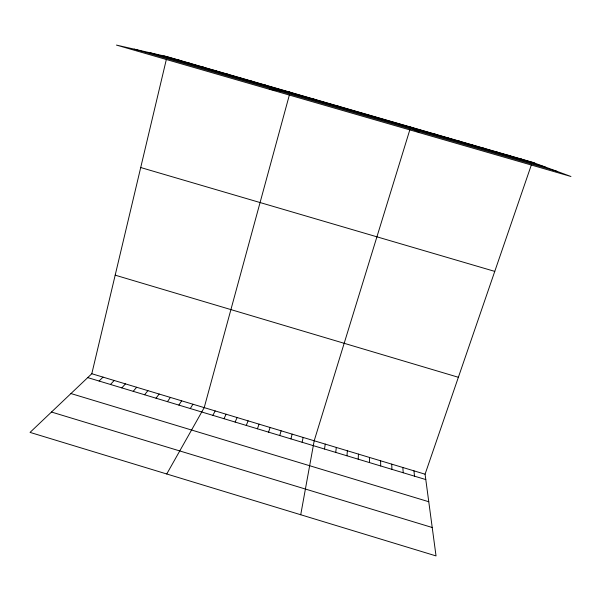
<?xml version="1.0" encoding="UTF-8"?>
<svg xmlns="http://www.w3.org/2000/svg" width="601" height="601" viewBox="0 0 601 601"><rect width="100%" height="100%" fill="white"/><g stroke="black" fill="none" stroke-linecap="round" stroke-linejoin="round"><path stroke-width="0.9" d="M369.442 462.575L369.525 457.451M358.196 459.179L358.444 454.108M346.957 455.791L347.37 450.773M335.734 452.41L336.305 447.437M324.517 449.022L325.246 444.101M300.725 514.749L314.195 440.773L409.852 129.748M302.115 442.268L303.159 437.445M531.427 164.704L425.072 474.197L436.033 555.917L30.05 432.397L91.803 373.739L166.372 59.349M290.929 438.895L292.131 434.125M289.389 94.92L204.212 407.621L166.74 473.986M279.743 435.522L281.11 430.804M268.572 432.149L270.097 427.484M257.416 428.783L259.091 424.163M246.26 425.425L248.1 420.85M235.119 422.06L237.117 417.537M223.985 418.702L226.134 414.232M212.859 415.351L215.166 410.926M190.299 408.545L192.929 404.225M178.865 405.097L181.652 400.822M167.439 401.648L170.391 397.426M156.02 398.208L159.137 394.038M144.616 394.767L147.891 390.65M133.219 391.326L136.652 387.262M121.838 387.893L125.429 383.874M110.456 384.467L114.213 380.493M99.09 381.034L103.004 377.12M349.872 109.69L350.27 109.6M337.627 106.152L338.22 106.122M325.396 102.613L326.178 102.643M313.181 99.082L314.15 99.165M300.973 95.559L302.13 95.694M269.308 89.279L290.125 92.223M276.22 88.4L277.76 88.647M263.681 84.779L265.409 85.079M251.15 81.158L253.074 81.511M238.627 77.537L240.746 77.95M226.119 73.923L228.433 74.389M213.618 70.309L216.127 70.835M201.132 66.703L203.829 67.282M188.654 63.097L191.546 63.729M176.191 59.491L179.271 60.183M163.742 55.893L534.777 163.126M150.167 52.79L545.137 166.958M134.233 49.147L557.322 171.458M140.709 167.529L494.766 271.389M115.182 275.16L458.375 377.278M91.803 373.739L425.072 474.197M87.731 377.608L425.793 479.568M70.948 393.55L428.768 501.737M51.483 412.038L432.224 527.505M520.075 158.679L522.374 159.543M507.875 155.156L509.986 155.959M495.69 151.632L497.598 152.384M483.512 148.116L485.232 148.808M471.349 144.601L472.867 145.239M459.194 141.085L460.516 141.671M447.046 137.576L448.181 138.102M434.914 134.068L435.853 134.541M422.788 130.56L423.54 130.98M410.671 127.059L419.303 132.641M413.946 470.838L414.502 476.165M402.828 467.488L403.226 472.762M391.717 464.137L391.95 469.358M380.613 460.794L380.688 465.963M167.01 56.644L116.459 45.083L570.95 176.491L532.283 162.21L167.01 56.644"/></g></svg>
